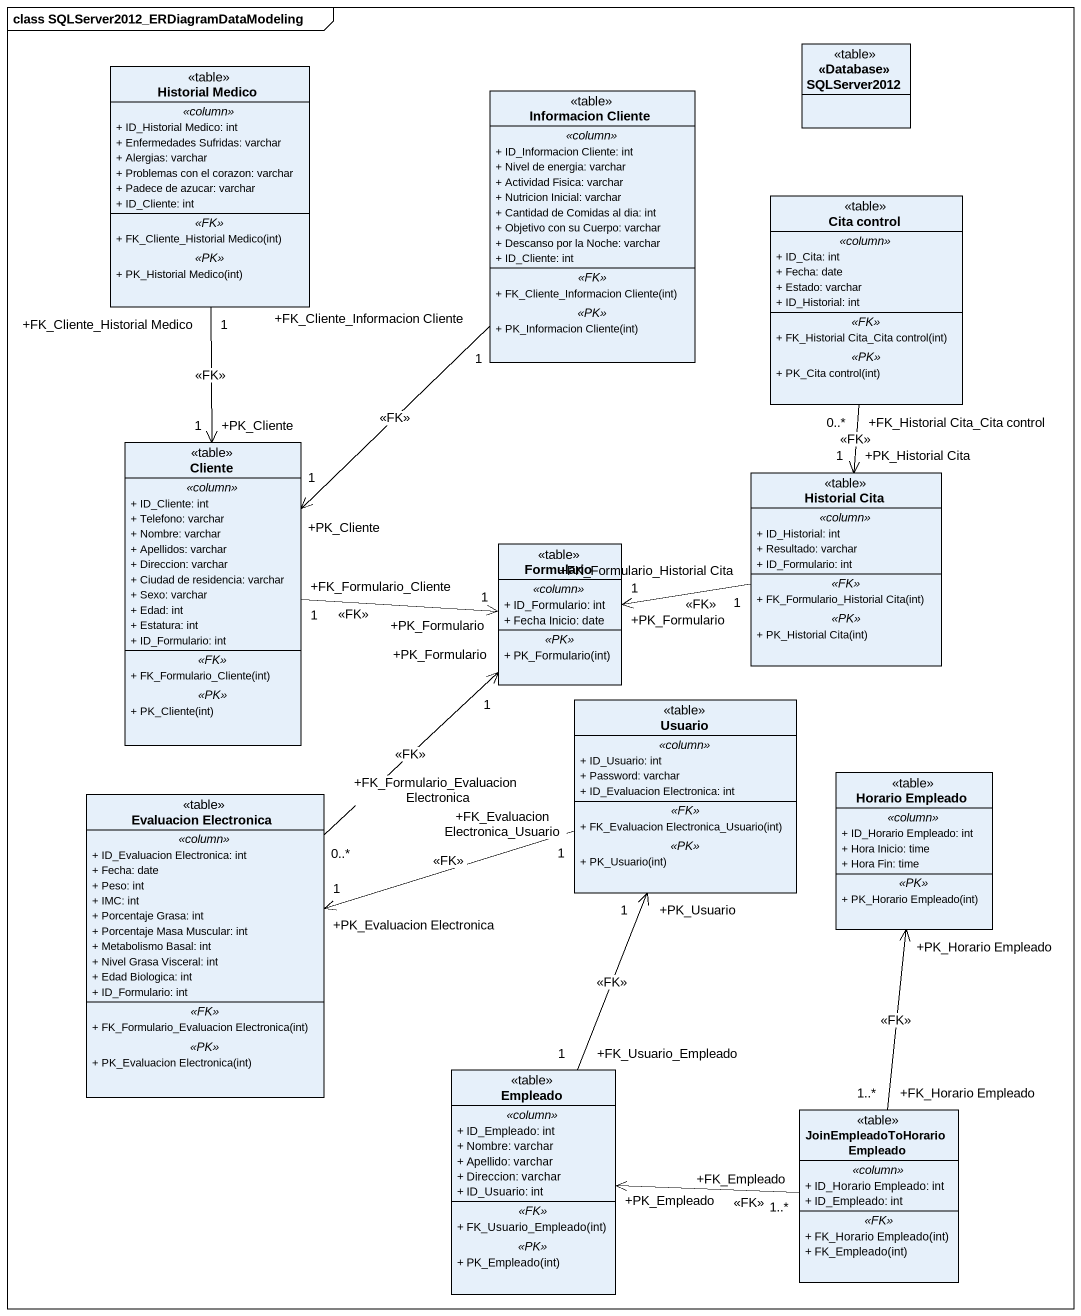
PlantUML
@startuml
mainframe class SQLServer2012_ERDiagramDataModeling
hide circle
hide empty members
skinparam classAttributeIconSize 0
class "Historial Medico" as Historial_Medico <<table>> {
  .. <<column>> ..
  + ID_Historial Medico: int
  + Enfermedades Sufridas: varchar
  + Alergias: varchar
  + Problemas con el corazon: varchar
  + Padece de azucar: varchar
  + ID_Cliente: int
  .. <<FK>> ..
  + FK_Cliente_Historial Medico(int)
  .. <<PK>> ..
  + PK_Historial Medico(int)
}
class "<<Database>> SQLServer2012" as Database_SQLServer2012 <<table>>
class "Informacion Cliente" as Informacion_Cliente <<table>> {
  .. <<column>> ..
  + ID_Informacion Cliente: int
  + Nivel de energia: varchar
  + Actividad Fisica: varchar
  + Nutricion Inicial: varchar
  + Cantidad de Comidas al dia: int
  + Objetivo con su Cuerpo: varchar
  + Descanso por la Noche: varchar
  + ID_Cliente: int
  .. <<FK>> ..
  + FK_Cliente_Informacion Cliente(int)
  .. <<PK>> ..
  + PK_Informacion Cliente(int)
}
class "Cita control" as Cita_control <<table>> {
  .. <<column>> ..
  + ID_Cita: int
  + Fecha: date
  + Estado: varchar
  + ID_Historial: int
  .. <<FK>> ..
  + FK_Historial Cita_Cita control(int)
  .. <<PK>> ..
  + PK_Cita control(int)
}
class Cliente <<table>> {
  .. <<column>> ..
  + ID_Cliente: int
  + Telefono: varchar
  + Nombre: varchar
  + Apellidos: varchar
  + Direccion: varchar
  + Ciudad de residencia: varchar
  + Sexo: varchar
  + Edad: int
  + Estatura: int
  + ID_Formulario: int
  .. <<FK>> ..
  + FK_Formulario_Cliente(int)
  .. <<PK>> ..
  + PK_Cliente(int)
}
class "Historial Cita" as Historial_Cita <<table>> {
  .. <<column>> ..
  + ID_Historial: int
  + Resultado: varchar
  + ID_Formulario: int
  .. <<FK>> ..
  + FK_Formulario_Historial Cita(int)
  .. <<PK>> ..
  + PK_Historial Cita(int)
}
class Formulario <<table>> {
  .. <<column>> ..
  + ID_Formulario: int
  + Fecha Inicio: date
  .. <<PK>> ..
  + PK_Formulario(int)
}
class Usuario <<table>> {
  .. <<column>> ..
  + ID_Usuario: int
  + Password: varchar
  + ID_Evaluacion Electronica: int
  .. <<FK>> ..
  + FK_Evaluacion Electronica_Usuario(int)
  .. <<PK>> ..
  + PK_Usuario(int)
}
class "Horario Empleado" as Horario_Empleado <<table>> {
  .. <<column>> ..
  + ID_Horario Empleado: int
  + Hora Inicio: time
  + Hora Fin: time
  .. <<PK>> ..
  + PK_Horario Empleado(int)
}
class "Evaluacion Electronica" as Evaluacion_Electronica <<table>> {
  .. <<column>> ..
  + ID_Evaluacion Electronica: int
  + Fecha: date
  + Peso: int
  + IMC: int
  + Porcentaje Grasa: int
  + Porcentaje Masa Muscular: int
  + Metabolismo Basal: int
  + Nivel Grasa Visceral: int
  + Edad Biologica: int
  + ID_Formulario: int
  .. <<FK>> ..
  + FK_Formulario_Evaluacion Electronica(int)
  .. <<PK>> ..
  + PK_Evaluacion Electronica(int)
}
class Empleado <<table>> {
  .. <<column>> ..
  + ID_Empleado: int
  + Nombre: varchar
  + Apellido: varchar
  + Direccion: varchar
  + ID_Usuario: int
  .. <<FK>> ..
  + FK_Usuario_Empleado(int)
  .. <<PK>> ..
  + PK_Empleado(int)
}
class "JoinEmpleadoToHorario Empleado" as JoinEmpleadoToHorario <<table>> {
  .. <<column>> ..
  + ID_Horario Empleado: int
  + ID_Empleado: int
  .. <<FK>> ..
  + FK_Horario Empleado(int)
  + FK_Empleado(int)
}
Historial_Medico "+FK_Cliente_Historial Medico\n1" --> "+PK_Cliente\n1" Cliente : <<FK>>
Informacion_Cliente "+FK_Cliente_Informacion Cliente\n1" --> "+PK_Cliente\n1" Cliente : <<FK>>
Cita_control "+FK_Historial Cita_Cita control\n0..*" --> "+PK_Historial Cita\n1" Historial_Cita : <<FK>>
Cliente "+FK_Formulario_Cliente\n1" -right-> "+PK_Formulario\n1" Formulario : <<FK>>
Historial_Cita "+FK_Formulario_Historial Cita\n1" -left-> "+PK_Formulario\n1" Formulario : <<FK>>
Usuario "+FK_Evaluacion Electronica_Usuario\n1" -left-> "+PK_Evaluacion Electronica\n1" Evaluacion_Electronica : <<FK>>
Evaluacion_Electronica "+FK_Formulario_Evaluacion Electronica\n0..*" -up-> "+PK_Formulario\n1" Formulario : <<FK>>
Empleado "+FK_Usuario_Empleado\n1" -up-> "+PK_Usuario\n1" Usuario : <<FK>>
JoinEmpleadoToHorario "+FK_Horario Empleado\n1..*" -up-> "+PK_Horario Empleado" Horario_Empleado : <<FK>>
JoinEmpleadoToHorario "+FK_Empleado\n1..*" -left-> "+PK_Empleado" Empleado : <<FK>>
@enduml
